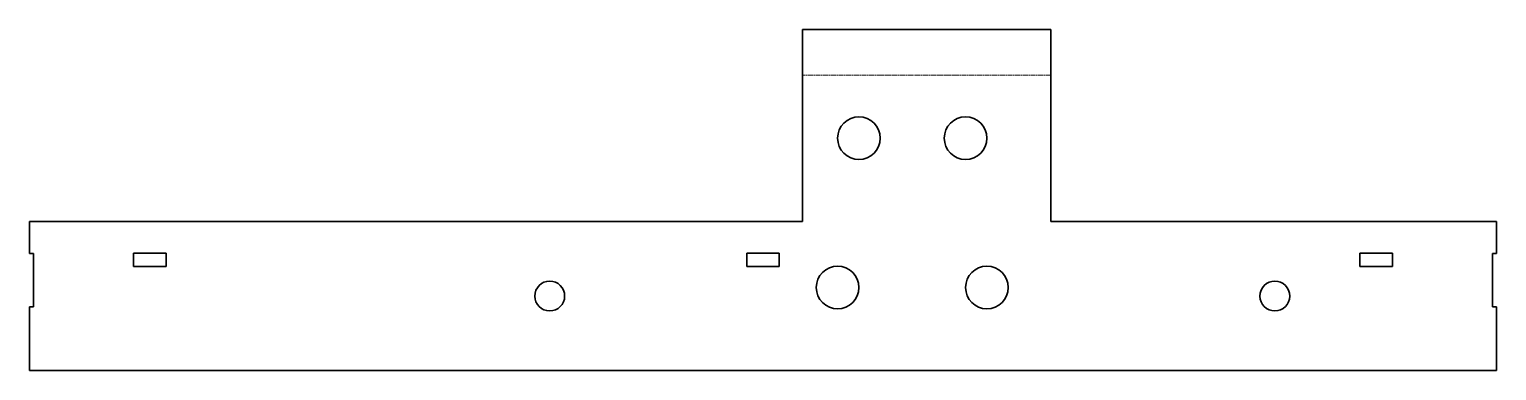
# Model space of a CAD drawing. Header units: inches. Extents: x 0 to 688, y 0 to 160.
import ezdxf

# ---------------------------------------------------------------- set-up
doc = ezdxf.new("R2010")
doc.units = ezdxf.units.IN
doc.header["$MEASUREMENT"] = 0
doc.linetypes.add('Chain', pattern=[13.68, 9.12, -1.14, 2.28, -1.14])
doc.layers.add('SIMUMAK Bend Centerline (ISO)', color=7, linetype='Chain', lineweight=9)
doc.layers.add('SIMUMAK Visible (ISO)', color=7, linetype='Continuous', lineweight=35)

# ---------------------------------------------------------------- blocks, each defined once
blk = doc.blocks.new('BRZ-CON-04-TIRC02_2. Base plataforma _BRZ-CON-04-TIRC02 (desplegada)')
at = {"layer": 'SIMUMAK Bend Centerline (ISO)', "ltscale": 0.263158}
blk.add_line((135, 58.5), (18.5, 58.5), dxfattribs=at)
at = {"layer": 'SIMUMAK Visible (ISO)'}
for p, q in [((135, 80.02), (18.5, 80.02)), ((18.5, 80.02), (18.5, -10.02)), ((135, 80.02), (135, -10.02)), ((-344, -10.02), (-344, -25.02)), ((18.5, -10.02), (-344, -10.02)), ((344, -10.02), (135, -10.02)), ((344, -25.02), (344, -10.02)), ((-344, -25.02), (-342, -25.02)), ((-342, -25.02), (-342, -50.02)), ((-295.1, -24.92), (-279.9, -24.92)), ((-295.1, -31.12), (-295.1, -24.92)), ((-279.9, -24.92), (-279.9, -31.12)), ((-7.6, -24.92), (7.6, -24.92)), ((-7.6, -31.12), (-7.6, -24.92)), ((7.6, -24.92), (7.6, -31.12)), ((279.9, -24.92), (295.1, -24.92)), ((279.9, -31.12), (279.9, -24.92)), ((295.1, -24.92), (295.1, -31.12)), ((342, -25.02), (344, -25.02)), ((342, -25.02), (342, -50.02)), ((-279.9, -31.12), (-295.1, -31.12)), ((7.6, -31.12), (-7.6, -31.12)), ((295.1, -31.12), (279.9, -31.12)), ((-344, -50.02), (-344, -80.02)), ((-342, -50.02), (-344, -50.02)), ((344, -50.02), (342, -50.02)), ((344, -80.02), (344, -50.02)), ((344, -80.02), (-344, -80.02))]:
    blk.add_line(p, q, dxfattribs=at)
for centre, radius in [((45, 28.98), 10), ((95, 28.98), 10), ((35, -41.02), 10), ((105, -41.02), 10), ((-100, -45.02), 7), ((240, -45.02), 7)]:
    blk.add_circle(centre, radius, dxfattribs=at)

msp = doc.modelspace()

# ---------------------------------------------------------------- block references
msp.add_blockref('BRZ-CON-04-TIRC02_2. Base plataforma _BRZ-CON-04-TIRC02 (desplegada)', (344, 80.02))

doc.saveas('drawing.dxf')
